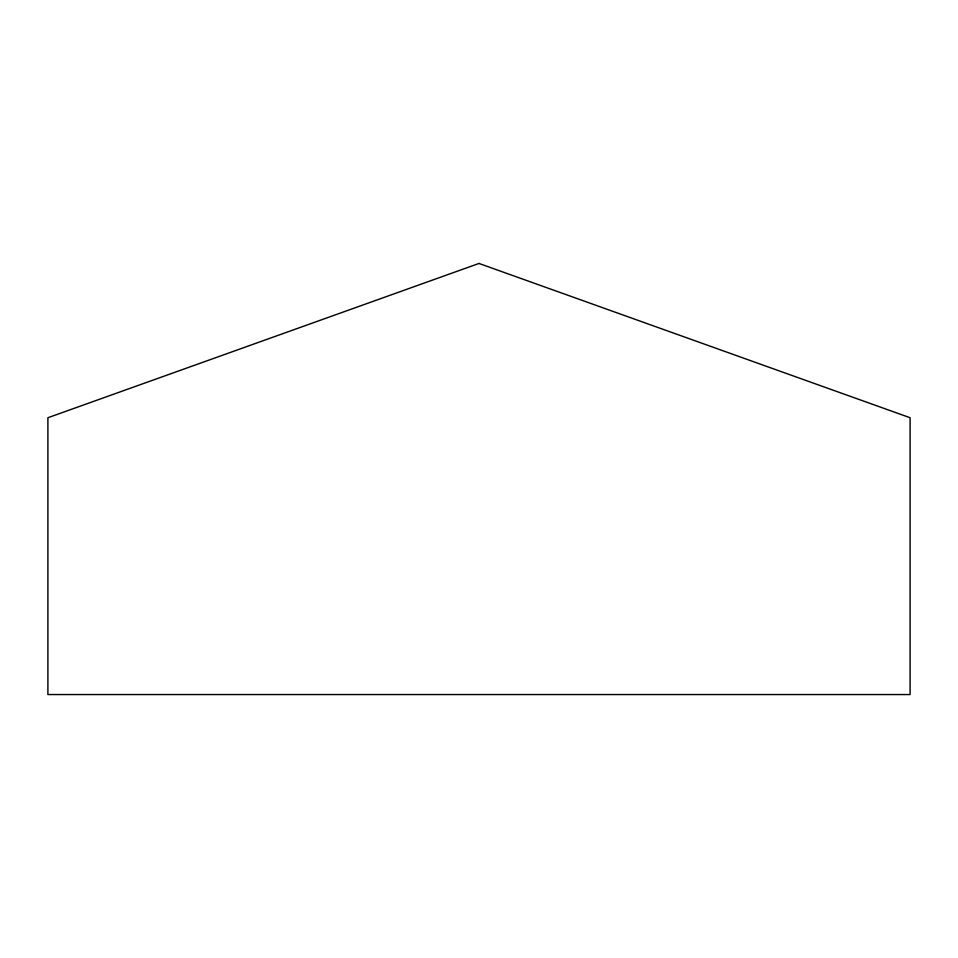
<?xml version="1.0" encoding="UTF-8"?>
<svg xmlns="http://www.w3.org/2000/svg" width="958" height="958" viewBox="0 0 958 958"><rect width="100%" height="100%" fill="white"/><g stroke="black" fill="none" stroke-linecap="round" stroke-linejoin="round"><path stroke-width="1.44" d="M479 263.45L47.9 417.736L47.9 694.55L910.1 694.55L910.1 417.736L479 263.45"/></g></svg>
